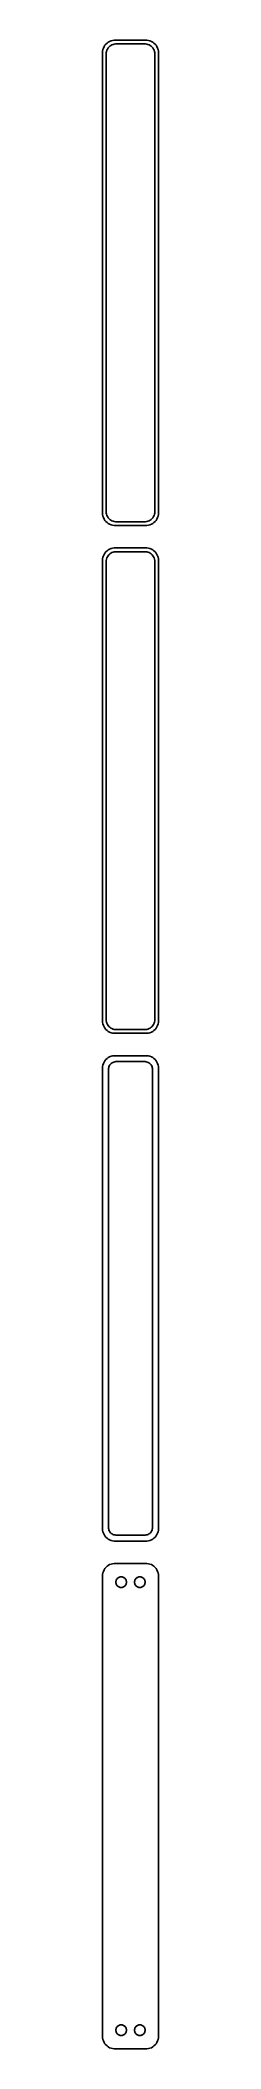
# Model space of a CAD drawing. Header units: metres. Extents: x -11 to 11, y 719 to 1525.
import ezdxf

# ---------------------------------------------------------------- set-up
doc = ezdxf.new("R2010")
doc.units = ezdxf.units.M

msp = doc.modelspace()

# ---------------------------------------------------------------- linework, layer by layer
for p, q in [((-7.79507, 1525.26), (-8.37889, 1525.02)), ((-7.1869, 1525.41), (-7.79507, 1525.26)), ((-6.56395, 1525.49), (-7.1869, 1525.41)), ((6.56395, 1525.49), (-6.56395, 1525.49)), ((7.1869, 1525.41), (6.56395, 1525.49)), ((7.79507, 1525.26), (7.1869, 1525.41)), ((8.37889, 1525.02), (7.79507, 1525.26)), ((-11.2106, 1521.13), (-11.25, 1520.5)), ((-11.25, 1520.5), (-11.25, 1335.5)), ((-11.0929, 1521.74), (-11.2106, 1521.13)), ((-10.8989, 1522.34), (-11.0929, 1521.74)), ((-10.6315, 1522.91), (-10.8989, 1522.34)), ((-10.2951, 1523.44), (-10.6315, 1522.91)), ((-9.89484, 1523.92), (-10.2951, 1523.44)), ((-9.43712, 1524.35), (-9.89484, 1523.92)), ((-9.75, 1520), (-9.71844, 1520.5)), ((-9.75, 1336), (-9.75, 1520)), ((-9.71844, 1520.5), (-9.62433, 1520.99)), ((-9.62433, 1520.99), (-9.4691, 1521.47)), ((-9.4691, 1521.47), (-9.25522, 1521.93)), ((-8.92912, 1524.72), (-9.43712, 1524.35)), ((-9.25522, 1521.93), (-8.98605, 1522.35)), ((-8.98605, 1522.35), (-8.66586, 1522.74)), ((-8.37889, 1525.02), (-8.92912, 1524.72)), ((-8.66586, 1522.74), (-8.29968, 1523.08)), ((-8.29968, 1523.08), (-7.8933, 1523.38)), ((-7.8933, 1523.38), (-7.45311, 1523.62)), ((-7.45311, 1523.62), (-6.98605, 1523.8)), ((-6.98605, 1523.8), (-6.49951, 1523.93)), ((-6.49951, 1523.93), (-6.00116, 1523.99)), ((-6.00116, 1523.99), (6.00116, 1523.99)), ((6.00116, 1523.99), (6.49951, 1523.93)), ((6.49951, 1523.93), (6.98605, 1523.8)), ((6.98605, 1523.8), (7.45311, 1523.62)), ((7.45311, 1523.62), (7.8933, 1523.38)), ((7.8933, 1523.38), (8.29968, 1523.08)), ((8.29968, 1523.08), (8.66586, 1522.74)), ((8.92912, 1524.72), (8.37889, 1525.02)), ((8.66586, 1522.74), (8.98605, 1522.35)), ((9.43712, 1524.35), (8.92912, 1524.72)), ((8.98605, 1522.35), (9.25522, 1521.93)), ((9.25522, 1521.93), (9.4691, 1521.47)), ((9.89484, 1523.92), (9.43712, 1524.35)), ((9.4691, 1521.47), (9.62433, 1520.99)), ((9.62433, 1520.99), (9.71844, 1520.5)), ((9.71844, 1520.5), (9.75, 1520)), ((9.75, 1520), (9.75, 1336)), ((10.2951, 1523.44), (9.89484, 1523.92)), ((10.6315, 1522.91), (10.2951, 1523.44)), ((10.8989, 1522.34), (10.6315, 1522.91)), ((11.0929, 1521.74), (10.8989, 1522.34)), ((11.2106, 1521.13), (11.0929, 1521.74)), ((11.25, 1520.5), (11.2106, 1521.13)), ((11.25, 1335.5), (11.25, 1520.5)), ((-11.25, 1335.5), (-11.2106, 1334.87)), ((-11.2106, 1334.87), (-11.0929, 1334.26)), ((-11.0929, 1334.26), (-10.8989, 1333.66)), ((-10.8989, 1333.66), (-10.6315, 1333.09)), ((-10.6315, 1333.09), (-10.2951, 1332.56)), ((-10.2951, 1332.56), (-9.89484, 1332.08)), ((-9.89484, 1332.08), (-9.43712, 1331.65)), ((-9.71844, 1335.5), (-9.75, 1336)), ((-9.62433, 1335.01), (-9.71844, 1335.5)), ((-9.4691, 1334.53), (-9.62433, 1335.01)), ((-9.25522, 1334.07), (-9.4691, 1334.53)), ((-9.43712, 1331.65), (-8.92912, 1331.28)), ((-8.98605, 1333.65), (-9.25522, 1334.07)), ((-8.66586, 1333.26), (-8.98605, 1333.65)), ((-8.29968, 1332.92), (-8.66586, 1333.26)), ((-7.8933, 1332.62), (-8.29968, 1332.92)), ((-7.45311, 1332.38), (-7.8933, 1332.62)), ((-6.98605, 1332.2), (-7.45311, 1332.38)), ((-6.49951, 1332.07), (-6.98605, 1332.2)), ((-6.00116, 1332.01), (-6.49951, 1332.07)), ((6.00116, 1332.01), (-6.00116, 1332.01)), ((6.49951, 1332.07), (6.00116, 1332.01)), ((6.98605, 1332.2), (6.49951, 1332.07)), ((7.45311, 1332.38), (6.98605, 1332.2)), ((7.8933, 1332.62), (7.45311, 1332.38)), ((8.29968, 1332.92), (7.8933, 1332.62)), ((8.66586, 1333.26), (8.29968, 1332.92)), ((8.98605, 1333.65), (8.66586, 1333.26)), ((8.92912, 1331.28), (9.43712, 1331.65)), ((9.25522, 1334.07), (8.98605, 1333.65)), ((9.4691, 1334.53), (9.25522, 1334.07)), ((9.43712, 1331.65), (9.89484, 1332.08)), ((9.62433, 1335.01), (9.4691, 1334.53)), ((9.71844, 1335.5), (9.62433, 1335.01)), ((9.75, 1336), (9.71844, 1335.5)), ((9.89484, 1332.08), (10.2951, 1332.56)), ((10.2951, 1332.56), (10.6315, 1333.09)), ((10.6315, 1333.09), (10.8989, 1333.66)), ((10.8989, 1333.66), (11.0929, 1334.26)), ((11.0929, 1334.26), (11.2106, 1334.87)), ((11.2106, 1334.87), (11.25, 1335.5)), ((-8.92912, 1331.28), (-8.37889, 1330.98)), ((-8.37889, 1330.98), (-7.79507, 1330.74)), ((-7.79507, 1330.74), (-7.1869, 1330.59)), ((-7.1869, 1330.59), (-6.56395, 1330.51)), ((-6.56395, 1330.51), (6.56395, 1330.51)), ((6.56395, 1330.51), (7.1869, 1330.59)), ((7.1869, 1330.59), (7.79507, 1330.74)), ((7.79507, 1330.74), (8.37889, 1330.98)), ((8.37889, 1330.98), (8.92912, 1331.28)), ((-11.2106, 1317.13), (-11.25, 1316.5)), ((-11.25, 1316.5), (-11.25, 1131.5)), ((-11.0929, 1317.74), (-11.2106, 1317.13)), ((-10.8989, 1318.34), (-11.0929, 1317.74)), ((-10.6315, 1318.91), (-10.8989, 1318.34)), ((-10.2951, 1319.44), (-10.6315, 1318.91)), ((-9.89484, 1319.92), (-10.2951, 1319.44)), ((-9.43712, 1320.35), (-9.89484, 1319.92)), ((-9.75, 1316), (-9.71844, 1316.5)), ((-9.75, 1132), (-9.75, 1316)), ((-9.71844, 1316.5), (-9.62433, 1316.99)), ((-9.62433, 1316.99), (-9.4691, 1317.47)), ((-9.4691, 1317.47), (-9.25522, 1317.93)), ((-8.92912, 1320.72), (-9.43712, 1320.35)), ((-9.25522, 1317.93), (-8.98605, 1318.35)), ((-8.98605, 1318.35), (-8.66586, 1318.74)), ((-8.37889, 1321.02), (-8.92912, 1320.72)), ((-8.66586, 1318.74), (-8.29968, 1319.08)), ((-7.79507, 1321.26), (-8.37889, 1321.02)), ((-8.29968, 1319.08), (-7.8933, 1319.38)), ((-7.8933, 1319.38), (-7.45311, 1319.62)), ((-7.1869, 1321.41), (-7.79507, 1321.26)), ((-7.45311, 1319.62), (-6.98605, 1319.8)), ((-6.56395, 1321.49), (-7.1869, 1321.41)), ((-6.98605, 1319.8), (-6.49951, 1319.93)), ((6.56395, 1321.49), (-6.56395, 1321.49)), ((-6.49951, 1319.93), (-6.00116, 1319.99)), ((-6.00116, 1319.99), (6.00116, 1319.99)), ((6.00116, 1319.99), (6.49951, 1319.93)), ((6.49951, 1319.93), (6.98605, 1319.8)), ((7.1869, 1321.41), (6.56395, 1321.49)), ((6.98605, 1319.8), (7.45311, 1319.62)), ((7.79507, 1321.26), (7.1869, 1321.41)), ((7.45311, 1319.62), (7.8933, 1319.38)), ((8.37889, 1321.02), (7.79507, 1321.26)), ((7.8933, 1319.38), (8.29968, 1319.08)), ((8.29968, 1319.08), (8.66586, 1318.74)), ((8.92912, 1320.72), (8.37889, 1321.02)), ((8.66586, 1318.74), (8.98605, 1318.35)), ((9.43712, 1320.35), (8.92912, 1320.72)), ((8.98605, 1318.35), (9.25522, 1317.93)), ((9.25522, 1317.93), (9.4691, 1317.47)), ((9.89484, 1319.92), (9.43712, 1320.35)), ((9.4691, 1317.47), (9.62433, 1316.99)), ((9.62433, 1316.99), (9.71844, 1316.5)), ((9.71844, 1316.5), (9.75, 1316)), ((9.75, 1316), (9.75, 1132)), ((10.2951, 1319.44), (9.89484, 1319.92)), ((10.6315, 1318.91), (10.2951, 1319.44)), ((10.8989, 1318.34), (10.6315, 1318.91)), ((11.0929, 1317.74), (10.8989, 1318.34)), ((11.2106, 1317.13), (11.0929, 1317.74)), ((11.25, 1316.5), (11.2106, 1317.13)), ((11.25, 1131.5), (11.25, 1316.5)), ((-11.25, 1131.5), (-11.2106, 1130.87)), ((-11.2106, 1130.87), (-11.0929, 1130.26)), ((-11.0929, 1130.26), (-10.8989, 1129.66)), ((-9.71844, 1131.5), (-9.75, 1132)), ((-9.62433, 1131.01), (-9.71844, 1131.5)), ((-9.4691, 1130.53), (-9.62433, 1131.01)), ((-9.25522, 1130.07), (-9.4691, 1130.53)), ((-8.98605, 1129.65), (-9.25522, 1130.07)), ((9.25522, 1130.07), (8.98605, 1129.65)), ((9.4691, 1130.53), (9.25522, 1130.07)), ((9.62433, 1131.01), (9.4691, 1130.53)), ((9.71844, 1131.5), (9.62433, 1131.01)), ((9.75, 1132), (9.71844, 1131.5)), ((10.8989, 1129.66), (11.0929, 1130.26)), ((11.0929, 1130.26), (11.2106, 1130.87)), ((11.2106, 1130.87), (11.25, 1131.5)), ((-10.8989, 1129.66), (-10.6315, 1129.09)), ((-10.6315, 1129.09), (-10.2951, 1128.56)), ((-10.2951, 1128.56), (-9.89484, 1128.08)), ((-9.89484, 1128.08), (-9.43712, 1127.65)), ((-9.43712, 1127.65), (-8.92912, 1127.28)), ((-8.66586, 1129.26), (-8.98605, 1129.65)), ((-8.92912, 1127.28), (-8.37889, 1126.98)), ((-8.29968, 1128.92), (-8.66586, 1129.26)), ((-8.37889, 1126.98), (-7.79507, 1126.74)), ((-7.8933, 1128.62), (-8.29968, 1128.92)), ((-7.45311, 1128.38), (-7.8933, 1128.62)), ((-7.79507, 1126.74), (-7.1869, 1126.59)), ((-6.98605, 1128.2), (-7.45311, 1128.38)), ((-7.1869, 1126.59), (-6.56395, 1126.51)), ((-6.49951, 1128.07), (-6.98605, 1128.2)), ((-6.56395, 1126.51), (6.56395, 1126.51)), ((-6.00116, 1128.01), (-6.49951, 1128.07)), ((6.00116, 1128.01), (-6.00116, 1128.01)), ((6.49951, 1128.07), (6.00116, 1128.01)), ((6.98605, 1128.2), (6.49951, 1128.07)), ((6.56395, 1126.51), (7.1869, 1126.59)), ((7.45311, 1128.38), (6.98605, 1128.2)), ((7.1869, 1126.59), (7.79507, 1126.74)), ((7.8933, 1128.62), (7.45311, 1128.38)), ((7.79507, 1126.74), (8.37889, 1126.98)), ((8.29968, 1128.92), (7.8933, 1128.62)), ((8.66586, 1129.26), (8.29968, 1128.92)), ((8.37889, 1126.98), (8.92912, 1127.28)), ((8.98605, 1129.65), (8.66586, 1129.26)), ((8.92912, 1127.28), (9.43712, 1127.65)), ((9.43712, 1127.65), (9.89484, 1128.08)), ((9.89484, 1128.08), (10.2951, 1128.56)), ((10.2951, 1128.56), (10.6315, 1129.09)), ((10.6315, 1129.09), (10.8989, 1129.66)), ((-11.0929, 1113.74), (-11.2106, 1113.13)), ((-10.8989, 1114.34), (-11.0929, 1113.74)), ((-10.6315, 1114.91), (-10.8989, 1114.34)), ((-10.2951, 1115.44), (-10.6315, 1114.91)), ((-9.89484, 1115.92), (-10.2951, 1115.44)), ((-9.43712, 1116.35), (-9.89484, 1115.92)), ((-8.92912, 1116.72), (-9.43712, 1116.35)), ((-8.37889, 1117.02), (-8.92912, 1116.72)), ((-8.47786, 1113.5), (-8.2684, 1113.83)), ((-7.79507, 1117.26), (-8.37889, 1117.02)), ((-8.2684, 1113.83), (-8.01921, 1114.13)), ((-8.01921, 1114.13), (-7.73424, 1114.4)), ((-7.1869, 1117.41), (-7.79507, 1117.26)), ((-7.73424, 1114.4), (-7.41798, 1114.63)), ((-7.41798, 1114.63), (-7.07541, 1114.82)), ((-6.56395, 1117.49), (-7.1869, 1117.41)), ((-7.07541, 1114.82), (-6.71194, 1114.96)), ((-6.71194, 1114.96), (-6.3333, 1115.06)), ((6.56395, 1117.49), (-6.56395, 1117.49)), ((-6.3333, 1115.06), (-5.94545, 1115.11)), ((-5.94545, 1115.11), (5.94545, 1115.11)), ((5.94545, 1115.11), (6.3333, 1115.06)), ((6.3333, 1115.06), (6.71194, 1114.96)), ((7.1869, 1117.41), (6.56395, 1117.49)), ((6.71194, 1114.96), (7.07541, 1114.82)), ((7.07541, 1114.82), (7.41798, 1114.63)), ((7.79507, 1117.26), (7.1869, 1117.41)), ((7.41798, 1114.63), (7.73424, 1114.4)), ((7.73424, 1114.4), (8.01921, 1114.13)), ((8.37889, 1117.02), (7.79507, 1117.26)), ((8.01921, 1114.13), (8.2684, 1113.83)), ((8.2684, 1113.83), (8.47786, 1113.5)), ((8.92912, 1116.72), (8.37889, 1117.02)), ((9.43712, 1116.35), (8.92912, 1116.72)), ((9.89484, 1115.92), (9.43712, 1116.35)), ((10.2951, 1115.44), (9.89484, 1115.92)), ((10.6315, 1114.91), (10.2951, 1115.44)), ((10.8989, 1114.34), (10.6315, 1114.91)), ((11.0929, 1113.74), (10.8989, 1114.34)), ((11.2106, 1113.13), (11.0929, 1113.74)), ((-11.2106, 1113.13), (-11.25, 1112.5)), ((-11.25, 1112.5), (-11.25, 927.5)), ((-8.86292, 1112), (-8.83836, 1112.39)), ((-8.86292, 928), (-8.86292, 1112)), ((-8.83836, 1112.39), (-8.76512, 1112.77)), ((-8.76512, 1112.77), (-8.64432, 1113.15)), ((-8.64432, 1113.15), (-8.47786, 1113.5)), ((8.47786, 1113.5), (8.64432, 1113.15)), ((8.64432, 1113.15), (8.76512, 1112.77)), ((8.76512, 1112.77), (8.83836, 1112.39)), ((8.83836, 1112.39), (8.86292, 1112)), ((8.86292, 1112), (8.86292, 928)), ((11.25, 1112.5), (11.2106, 1113.13)), ((11.25, 927.5), (11.25, 1112.5)), ((-11.25, 927.5), (-11.2106, 926.873)), ((-11.2106, 926.873), (-11.0929, 926.257)), ((-11.0929, 926.257), (-10.8989, 925.659)), ((-10.8989, 925.659), (-10.6315, 925.091)), ((-10.6315, 925.091), (-10.2951, 924.561)), ((-10.2951, 924.561), (-9.89484, 924.077)), ((-9.89484, 924.077), (-9.43712, 923.647)), ((-9.43712, 923.647), (-8.92912, 923.278)), ((-8.92912, 923.278), (-8.37889, 922.976)), ((-8.83836, 927.61), (-8.86292, 928)), ((-8.76512, 927.226), (-8.83836, 927.61)), ((-8.64432, 926.854), (-8.76512, 927.226)), ((-8.47786, 926.5), (-8.64432, 926.854)), ((-8.2684, 926.17), (-8.47786, 926.5)), ((-8.37889, 922.976), (-7.79507, 922.745)), ((-8.01921, 925.869), (-8.2684, 926.17)), ((-7.73424, 925.601), (-8.01921, 925.869)), ((-7.79507, 922.745), (-7.1869, 922.589)), ((-7.41798, 925.372), (-7.73424, 925.601)), ((-7.07541, 925.183), (-7.41798, 925.372)), ((-7.1869, 922.589), (-6.56395, 922.51)), ((-6.71194, 925.039), (-7.07541, 925.183)), ((-6.3333, 924.942), (-6.71194, 925.039)), ((-6.56395, 922.51), (6.56395, 922.51)), ((-5.94545, 924.893), (-6.3333, 924.942)), ((5.94545, 924.893), (-5.94545, 924.893)), ((6.3333, 924.942), (5.94545, 924.893)), ((6.71194, 925.039), (6.3333, 924.942)), ((6.56395, 922.51), (7.1869, 922.589)), ((7.07541, 925.183), (6.71194, 925.039)), ((7.41798, 925.372), (7.07541, 925.183)), ((7.1869, 922.589), (7.79507, 922.745)), ((7.73424, 925.601), (7.41798, 925.372)), ((8.01921, 925.869), (7.73424, 925.601)), ((7.79507, 922.745), (8.37889, 922.976)), ((8.2684, 926.17), (8.01921, 925.869)), ((8.47786, 926.5), (8.2684, 926.17)), ((8.37889, 922.976), (8.92912, 923.278)), ((8.64432, 926.854), (8.47786, 926.5)), ((8.76512, 927.226), (8.64432, 926.854)), ((8.83836, 927.61), (8.76512, 927.226)), ((8.86292, 928), (8.83836, 927.61)), ((8.92912, 923.278), (9.43712, 923.647)), ((9.43712, 923.647), (9.89484, 924.077)), ((9.89484, 924.077), (10.2951, 924.561)), ((10.2951, 924.561), (10.6315, 925.091)), ((10.6315, 925.091), (10.8989, 925.659)), ((10.8989, 925.659), (11.0929, 926.257)), ((11.0929, 926.257), (11.2106, 926.873)), ((11.2106, 926.873), (11.25, 927.5)), ((-9.89484, 911.923), (-10.2951, 911.439)), ((-9.43712, 912.353), (-9.89484, 911.923)), ((-8.92912, 912.722), (-9.43712, 912.353)), ((-8.37889, 913.024), (-8.92912, 912.722)), ((-7.79507, 913.255), (-8.37889, 913.024)), ((-7.1869, 913.411), (-7.79507, 913.255)), ((-6.56395, 913.49), (-7.1869, 913.411)), ((6.56395, 913.49), (-6.56395, 913.49)), ((7.1869, 913.411), (6.56395, 913.49)), ((7.79507, 913.255), (7.1869, 913.411)), ((8.37889, 913.024), (7.79507, 913.255)), ((8.92912, 912.722), (8.37889, 913.024)), ((9.43712, 912.353), (8.92912, 912.722)), ((9.89484, 911.923), (9.43712, 912.353)), ((10.2951, 911.439), (9.89484, 911.923)), ((-11.2106, 909.127), (-11.25, 908.5)), ((-11.25, 908.5), (-11.25, 723.5)), ((-11.0929, 909.743), (-11.2106, 909.127)), ((-10.8989, 910.341), (-11.0929, 909.743)), ((-10.6315, 910.909), (-10.8989, 910.341)), ((-10.2951, 911.439), (-10.6315, 910.909)), ((-5.88528, 906), (-5.86845, 906.268)), ((-5.86845, 905.732), (-5.88528, 906)), ((-5.86845, 906.268), (-5.81821, 906.531)), ((-5.81821, 905.469), (-5.86845, 905.732)), ((-5.81821, 906.531), (-5.73534, 906.786)), ((-5.73534, 905.214), (-5.81821, 905.469)), ((-5.73534, 906.786), (-5.62117, 907.029)), ((-5.62117, 904.971), (-5.73534, 905.214)), ((-5.62117, 907.029), (-5.47748, 907.255)), ((-5.47748, 904.745), (-5.62117, 904.971)), ((-5.47748, 907.255), (-5.30655, 907.462)), ((-5.30655, 904.538), (-5.47748, 904.745)), ((-5.30655, 907.462), (-5.11108, 907.645)), ((-5.11108, 904.355), (-5.30655, 904.538)), ((-5.11108, 907.645), (-4.89413, 907.803)), ((-4.89413, 904.197), (-5.11108, 904.355)), ((-4.89413, 907.803), (-4.65915, 907.932)), ((-4.65915, 904.068), (-4.89413, 904.197)), ((-4.65915, 907.932), (-4.40984, 908.031)), ((-4.40984, 903.969), (-4.65915, 904.068)), ((-4.40984, 908.031), (-4.1501, 908.097)), ((-4.1501, 903.903), (-4.40984, 903.969)), ((-4.1501, 908.097), (-3.88406, 908.131)), ((-3.88406, 903.869), (-4.1501, 903.903)), ((-3.88406, 908.131), (-3.61592, 908.131)), ((-3.61592, 903.869), (-3.88406, 903.869)), ((-3.61592, 908.131), (-3.34988, 908.097)), ((-3.34988, 903.903), (-3.61592, 903.869)), ((-3.34988, 908.097), (-3.09015, 908.031)), ((-3.09015, 903.969), (-3.34988, 903.903)), ((-3.09015, 908.031), (-2.84084, 907.932)), ((-2.84084, 904.068), (-3.09015, 903.969)), ((-2.84084, 907.932), (-2.60585, 907.803)), ((-2.60585, 904.197), (-2.84084, 904.068)), ((-2.60585, 907.803), (-2.3889, 907.645)), ((-2.3889, 904.355), (-2.60585, 904.197)), ((-2.3889, 907.645), (-2.19344, 907.462)), ((-2.19344, 904.538), (-2.3889, 904.355)), ((-2.19344, 907.462), (-2.02251, 907.255)), ((-2.02251, 904.745), (-2.19344, 904.538)), ((-2.02251, 907.255), (-1.87881, 907.029)), ((-1.87881, 904.971), (-2.02251, 904.745)), ((-1.87881, 907.029), (-1.76465, 906.786)), ((-1.76465, 905.214), (-1.87881, 904.971)), ((-1.76465, 906.786), (-1.68178, 906.531)), ((-1.68178, 905.469), (-1.76465, 905.214)), ((-1.68178, 906.531), (-1.63153, 906.268)), ((-1.63153, 905.732), (-1.68178, 905.469)), ((-1.63153, 906.268), (-1.6147, 906)), ((-1.6147, 906), (-1.63153, 905.732)), ((1.6147, 906), (1.63153, 906.268)), ((1.63153, 905.732), (1.6147, 906)), ((1.63153, 906.268), (1.68178, 906.531)), ((1.68178, 905.469), (1.63153, 905.732)), ((1.68178, 906.531), (1.76465, 906.786)), ((1.76465, 905.214), (1.68178, 905.469)), ((1.76465, 906.786), (1.87881, 907.029)), ((1.87881, 904.971), (1.76465, 905.214)), ((1.87881, 907.029), (2.02251, 907.255)), ((2.02251, 904.745), (1.87881, 904.971)), ((2.02251, 907.255), (2.19344, 907.462)), ((2.19344, 904.538), (2.02251, 904.745)), ((2.19344, 907.462), (2.3889, 907.645)), ((2.3889, 904.355), (2.19344, 904.538)), ((2.3889, 907.645), (2.60585, 907.803)), ((2.60585, 904.197), (2.3889, 904.355)), ((2.60585, 907.803), (2.84084, 907.932)), ((2.84084, 904.068), (2.60585, 904.197)), ((2.84084, 907.932), (3.09015, 908.031)), ((3.09015, 903.969), (2.84084, 904.068)), ((3.09015, 908.031), (3.34988, 908.097)), ((3.34988, 903.903), (3.09015, 903.969)), ((3.34988, 908.097), (3.61592, 908.131)), ((3.61592, 903.869), (3.34988, 903.903)), ((3.61592, 908.131), (3.88406, 908.131)), ((3.88406, 903.869), (3.61592, 903.869)), ((3.88406, 908.131), (4.1501, 908.097)), ((4.1501, 903.903), (3.88406, 903.869)), ((4.1501, 908.097), (4.40984, 908.031)), ((4.40984, 903.969), (4.1501, 903.903)), ((4.40984, 908.031), (4.65915, 907.932)), ((4.65915, 904.068), (4.40984, 903.969)), ((4.65915, 907.932), (4.89413, 907.803)), ((4.89413, 904.197), (4.65915, 904.068)), ((4.89413, 907.803), (5.11108, 907.645)), ((5.11108, 904.355), (4.89413, 904.197)), ((5.11108, 907.645), (5.30655, 907.462)), ((5.30655, 904.538), (5.11108, 904.355)), ((5.30655, 907.462), (5.47748, 907.255)), ((5.47748, 904.745), (5.30655, 904.538)), ((5.47748, 907.255), (5.62117, 907.029)), ((5.62117, 904.971), (5.47748, 904.745)), ((5.62117, 907.029), (5.73534, 906.786)), ((5.73534, 905.214), (5.62117, 904.971)), ((5.73534, 906.786), (5.81821, 906.531)), ((5.81821, 905.469), (5.73534, 905.214)), ((5.81821, 906.531), (5.86845, 906.268)), ((5.86845, 905.732), (5.81821, 905.469)), ((5.86845, 906.268), (5.88528, 906)), ((5.88528, 906), (5.86845, 905.732)), ((10.6315, 910.909), (10.2951, 911.439)), ((10.8989, 910.341), (10.6315, 910.909)), ((11.0929, 909.743), (10.8989, 910.341)), ((11.2106, 909.127), (11.0929, 909.743)), ((11.25, 908.5), (11.2106, 909.127)), ((11.25, 723.5), (11.25, 908.5)), ((-5.86845, 726.268), (-5.81821, 726.531)), ((-5.81821, 726.531), (-5.73534, 726.786)), ((-5.73534, 726.786), (-5.62117, 727.029)), ((-5.62117, 727.029), (-5.47748, 727.255)), ((-5.47748, 727.255), (-5.30655, 727.462)), ((-5.30655, 727.462), (-5.11108, 727.645)), ((-5.11108, 727.645), (-4.89413, 727.803)), ((-4.89413, 727.803), (-4.65915, 727.932)), ((-4.65915, 727.932), (-4.40984, 728.031)), ((-4.40984, 728.031), (-4.1501, 728.097)), ((-4.1501, 728.097), (-3.88406, 728.131)), ((-3.88406, 728.131), (-3.61592, 728.131)), ((-3.61592, 728.131), (-3.34988, 728.097)), ((-3.34988, 728.097), (-3.09015, 728.031)), ((-3.09015, 728.031), (-2.84084, 727.932)), ((-2.84084, 727.932), (-2.60585, 727.803)), ((-2.60585, 727.803), (-2.3889, 727.645)), ((-2.3889, 727.645), (-2.19344, 727.462)), ((-2.19344, 727.462), (-2.02251, 727.255)), ((-2.02251, 727.255), (-1.87881, 727.029)), ((-1.87881, 727.029), (-1.76465, 726.786)), ((-1.76465, 726.786), (-1.68178, 726.531)), ((-1.68178, 726.531), (-1.63153, 726.268)), ((1.63153, 726.268), (1.68178, 726.531)), ((1.68178, 726.531), (1.76465, 726.786)), ((1.76465, 726.786), (1.87881, 727.029)), ((1.87881, 727.029), (2.02251, 727.255)), ((2.02251, 727.255), (2.19344, 727.462)), ((2.19344, 727.462), (2.3889, 727.645)), ((2.3889, 727.645), (2.60585, 727.803)), ((2.60585, 727.803), (2.84084, 727.932)), ((2.84084, 727.932), (3.09015, 728.031)), ((3.09015, 728.031), (3.34988, 728.097)), ((3.34988, 728.097), (3.61592, 728.131)), ((3.61592, 728.131), (3.88406, 728.131)), ((3.88406, 728.131), (4.1501, 728.097)), ((4.1501, 728.097), (4.40984, 728.031)), ((4.40984, 728.031), (4.65915, 727.932)), ((4.65915, 727.932), (4.89413, 727.803)), ((4.89413, 727.803), (5.11108, 727.645)), ((5.11108, 727.645), (5.30655, 727.462)), ((5.30655, 727.462), (5.47748, 727.255)), ((5.47748, 727.255), (5.62117, 727.029)), ((5.62117, 727.029), (5.73534, 726.786)), ((5.73534, 726.786), (5.81821, 726.531)), ((5.81821, 726.531), (5.86845, 726.268)), ((-11.25, 723.5), (-11.2106, 722.873)), ((-11.2106, 722.873), (-11.0929, 722.257)), ((-11.0929, 722.257), (-10.8989, 721.659)), ((-10.8989, 721.659), (-10.6315, 721.091)), ((-10.6315, 721.091), (-10.2951, 720.561)), ((-10.2951, 720.561), (-9.89484, 720.077)), ((-9.89484, 720.077), (-9.43712, 719.647)), ((-9.43712, 719.647), (-8.92912, 719.278)), ((-8.92912, 719.278), (-8.37889, 718.976)), ((-8.37889, 718.976), (-7.79507, 718.745)), ((-7.79507, 718.745), (-7.1869, 718.589)), ((-7.1869, 718.589), (-6.56395, 718.51)), ((-6.56395, 718.51), (6.56395, 718.51)), ((-5.88528, 726), (-5.86845, 726.268)), ((-5.86845, 725.732), (-5.88528, 726)), ((-5.81821, 725.469), (-5.86845, 725.732)), ((-5.73534, 725.214), (-5.81821, 725.469)), ((-5.62117, 724.971), (-5.73534, 725.214)), ((-5.47748, 724.745), (-5.62117, 724.971)), ((-5.30655, 724.538), (-5.47748, 724.745)), ((-5.11108, 724.355), (-5.30655, 724.538)), ((-4.89413, 724.197), (-5.11108, 724.355)), ((-4.65915, 724.068), (-4.89413, 724.197)), ((-4.40984, 723.969), (-4.65915, 724.068)), ((-4.1501, 723.903), (-4.40984, 723.969)), ((-3.88406, 723.869), (-4.1501, 723.903)), ((-3.61592, 723.869), (-3.88406, 723.869)), ((-3.34988, 723.903), (-3.61592, 723.869)), ((-3.09015, 723.969), (-3.34988, 723.903)), ((-2.84084, 724.068), (-3.09015, 723.969)), ((-2.60585, 724.197), (-2.84084, 724.068)), ((-2.3889, 724.355), (-2.60585, 724.197)), ((-2.19344, 724.538), (-2.3889, 724.355)), ((-2.02251, 724.745), (-2.19344, 724.538)), ((-1.87881, 724.971), (-2.02251, 724.745)), ((-1.76465, 725.214), (-1.87881, 724.971)), ((-1.68178, 725.469), (-1.76465, 725.214)), ((-1.63153, 725.732), (-1.68178, 725.469)), ((-1.63153, 726.268), (-1.6147, 726)), ((-1.6147, 726), (-1.63153, 725.732)), ((1.6147, 726), (1.63153, 726.268)), ((1.63153, 725.732), (1.6147, 726)), ((1.68178, 725.469), (1.63153, 725.732)), ((1.76465, 725.214), (1.68178, 725.469)), ((1.87881, 724.971), (1.76465, 725.214)), ((2.02251, 724.745), (1.87881, 724.971)), ((2.19344, 724.538), (2.02251, 724.745)), ((2.3889, 724.355), (2.19344, 724.538)), ((2.60585, 724.197), (2.3889, 724.355)), ((2.84084, 724.068), (2.60585, 724.197)), ((3.09015, 723.969), (2.84084, 724.068)), ((3.34988, 723.903), (3.09015, 723.969)), ((3.61592, 723.869), (3.34988, 723.903)), ((3.88406, 723.869), (3.61592, 723.869)), ((4.1501, 723.903), (3.88406, 723.869)), ((4.40984, 723.969), (4.1501, 723.903)), ((4.65915, 724.068), (4.40984, 723.969)), ((4.89413, 724.197), (4.65915, 724.068)), ((5.11108, 724.355), (4.89413, 724.197)), ((5.30655, 724.538), (5.11108, 724.355)), ((5.47748, 724.745), (5.30655, 724.538)), ((5.62117, 724.971), (5.47748, 724.745)), ((5.73534, 725.214), (5.62117, 724.971)), ((5.81821, 725.469), (5.73534, 725.214)), ((5.86845, 725.732), (5.81821, 725.469)), ((5.86845, 726.268), (5.88528, 726)), ((5.88528, 726), (5.86845, 725.732)), ((6.56395, 718.51), (7.1869, 718.589)), ((7.1869, 718.589), (7.79507, 718.745)), ((7.79507, 718.745), (8.37889, 718.976)), ((8.37889, 718.976), (8.92912, 719.278)), ((8.92912, 719.278), (9.43712, 719.647)), ((9.43712, 719.647), (9.89484, 720.077)), ((9.89484, 720.077), (10.2951, 720.561)), ((10.2951, 720.561), (10.6315, 721.091)), ((10.6315, 721.091), (10.8989, 721.659)), ((10.8989, 721.659), (11.0929, 722.257)), ((11.0929, 722.257), (11.2106, 722.873)), ((11.2106, 722.873), (11.25, 723.5))]:
    msp.add_line(p, q)

doc.saveas('drawing.dxf')
